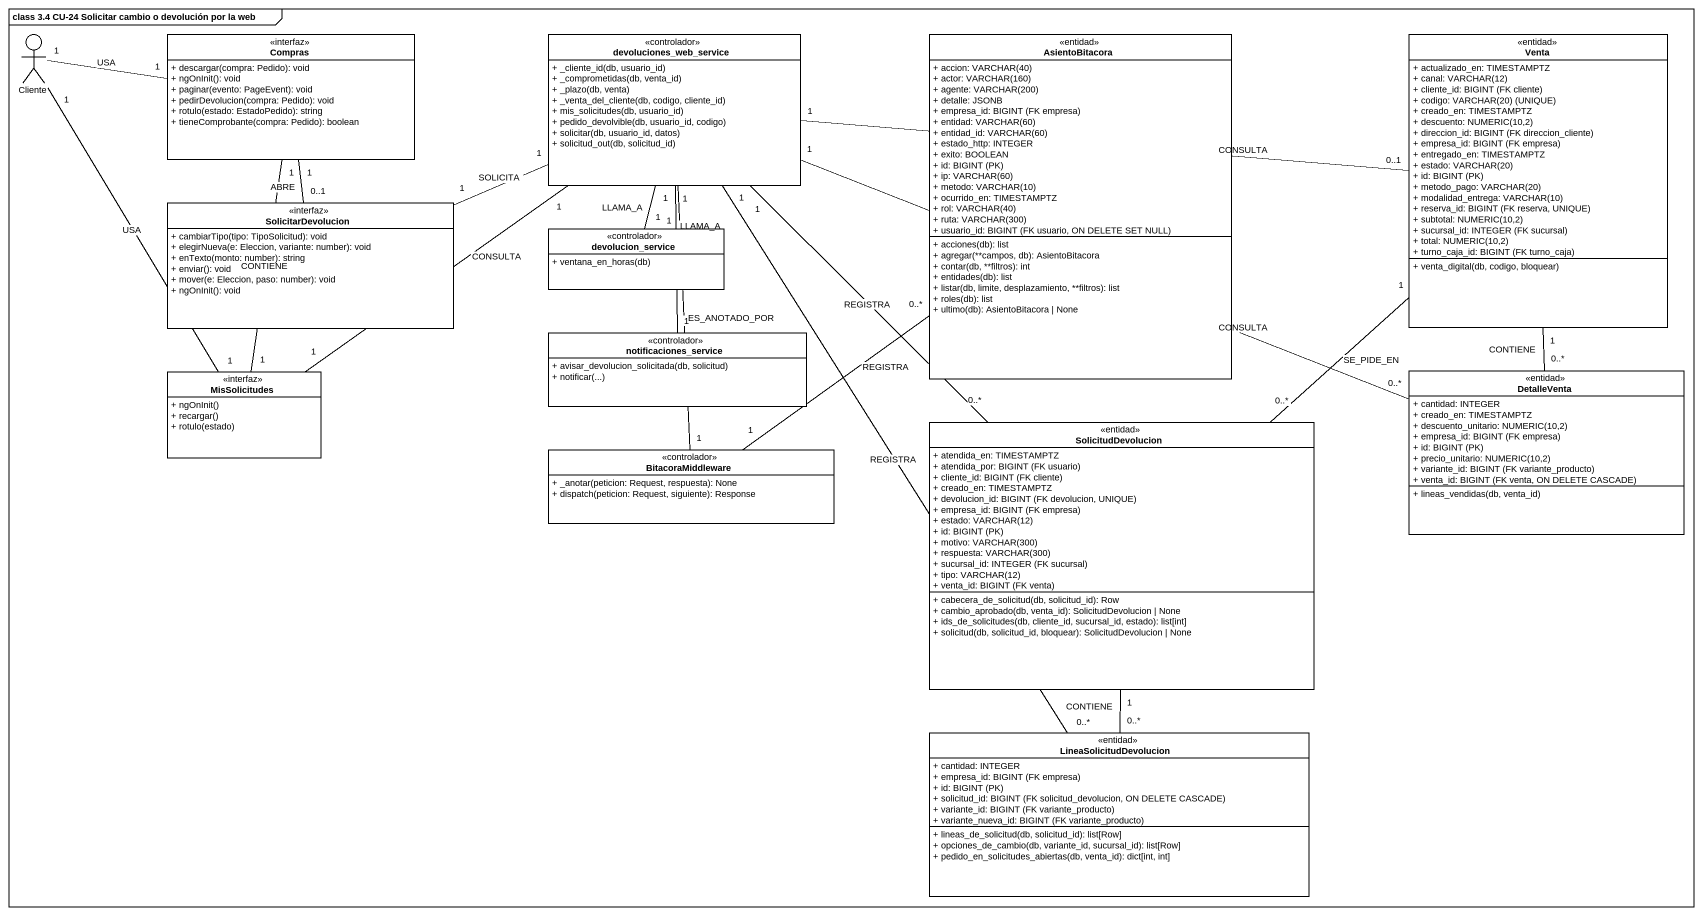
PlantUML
@startuml
mainframe class 3.4 CU-24 Solicitar cambio o devolución por la web
allowmixing
hide circle
hide empty members
skinparam classAttributeIconSize 0
actor Cliente
class Compras <<interfaz>> {
  + descargar(compra: Pedido): void
  + ngOnInit(): void
  + paginar(evento: PageEvent): void
  + pedirDevolucion(compra: Pedido): void
  + rotulo(estado: EstadoPedido): string
  + tieneComprobante(compra: Pedido): boolean
}
class devoluciones_web_service <<controlador>> {
  + _cliente_id(db, usuario_id)
  + _comprometidas(db, venta_id)
  + _plazo(db, venta)
  + _venta_del_cliente(db, codigo, cliente_id)
  + mis_solicitudes(db, usuario_id)
  + pedido_devolvible(db, usuario_id, codigo)
  + solicitar(db, usuario_id, datos)
  + solicitud_out(db, solicitud_id)
}
class AsientoBitacora <<entidad>> {
  {field} + accion: VARCHAR(40)
  {field} + actor: VARCHAR(160)
  {field} + agente: VARCHAR(200)
  + detalle: JSONB
  {field} + empresa_id: BIGINT (FK empresa)
  {field} + entidad: VARCHAR(60)
  {field} + entidad_id: VARCHAR(60)
  + estado_http: INTEGER
  + exito: BOOLEAN
  {field} + id: BIGINT (PK)
  {field} + ip: VARCHAR(60)
  {field} + metodo: VARCHAR(10)
  + ocurrido_en: TIMESTAMPTZ
  {field} + rol: VARCHAR(40)
  {field} + ruta: VARCHAR(300)
  {field} + usuario_id: BIGINT (FK usuario, ON DELETE SET NULL)
  + acciones(db): list
  + agregar(**campos, db): AsientoBitacora
  + contar(db, **filtros): int
  + entidades(db): list
  + listar(db, limite, desplazamiento, **filtros): list
  + roles(db): list
  + ultimo(db): AsientoBitacora | None
}
class Venta <<entidad>> {
  + actualizado_en: TIMESTAMPTZ
  {field} + canal: VARCHAR(12)
  {field} + cliente_id: BIGINT (FK cliente)
  {field} + codigo: VARCHAR(20) (UNIQUE)
  + creado_en: TIMESTAMPTZ
  {field} + descuento: NUMERIC(10,2)
  {field} + direccion_id: BIGINT (FK direccion_cliente)
  {field} + empresa_id: BIGINT (FK empresa)
  + entregado_en: TIMESTAMPTZ
  {field} + estado: VARCHAR(20)
  {field} + id: BIGINT (PK)
  {field} + metodo_pago: VARCHAR(20)
  {field} + modalidad_entrega: VARCHAR(10)
  {field} + reserva_id: BIGINT (FK reserva, UNIQUE)
  {field} + subtotal: NUMERIC(10,2)
  {field} + sucursal_id: INTEGER (FK sucursal)
  {field} + total: NUMERIC(10,2)
  {field} + turno_caja_id: BIGINT (FK turno_caja)
  + venta_digital(db, codigo, bloquear)
}
class SolicitarDevolucion <<interfaz>> {
  + cambiarTipo(tipo: TipoSolicitud): void
  + elegirNueva(e: Eleccion, variante: number): void
  + enTexto(monto: number): string
  + enviar(): void
  + mover(e: Eleccion, paso: number): void
  + ngOnInit(): void
}
class devolucion_service <<controlador>> {
  + ventana_en_horas(db)
}
class notificaciones_service <<controlador>> {
  + avisar_devolucion_solicitada(db, solicitud)
  + notificar(...)
}
class MisSolicitudes <<interfaz>> {
  + ngOnInit()
  + recargar()
  + rotulo(estado)
}
class DetalleVenta <<entidad>> {
  + cantidad: INTEGER
  + creado_en: TIMESTAMPTZ
  {field} + descuento_unitario: NUMERIC(10,2)
  {field} + empresa_id: BIGINT (FK empresa)
  {field} + id: BIGINT (PK)
  {field} + precio_unitario: NUMERIC(10,2)
  {field} + variante_id: BIGINT (FK variante_producto)
  {field} + venta_id: BIGINT (FK venta, ON DELETE CASCADE)
  + lineas_vendidas(db, venta_id)
}
class SolicitudDevolucion <<entidad>> {
  + atendida_en: TIMESTAMPTZ
  {field} + atendida_por: BIGINT (FK usuario)
  {field} + cliente_id: BIGINT (FK cliente)
  + creado_en: TIMESTAMPTZ
  {field} + devolucion_id: BIGINT (FK devolucion, UNIQUE)
  {field} + empresa_id: BIGINT (FK empresa)
  {field} + estado: VARCHAR(12)
  {field} + id: BIGINT (PK)
  {field} + motivo: VARCHAR(300)
  {field} + respuesta: VARCHAR(300)
  {field} + sucursal_id: INTEGER (FK sucursal)
  {field} + tipo: VARCHAR(12)
  {field} + venta_id: BIGINT (FK venta)
  + cabecera_de_solicitud(db, solicitud_id): Row
  + cambio_aprobado(db, venta_id): SolicitudDevolucion | None
  + ids_de_solicitudes(db, cliente_id, sucursal_id, estado): list[int]
  + solicitud(db, solicitud_id, bloquear): SolicitudDevolucion | None
}
class BitacoraMiddleware <<controlador>> {
  + _anotar(peticion: Request, respuesta): None
  + dispatch(peticion: Request, siguiente): Response
}
class LineaSolicitudDevolucion <<entidad>> {
  + cantidad: INTEGER
  {field} + empresa_id: BIGINT (FK empresa)
  {field} + id: BIGINT (PK)
  {field} + solicitud_id: BIGINT (FK solicitud_devolucion, ON DELETE CASCADE)
  {field} + variante_id: BIGINT (FK variante_producto)
  {field} + variante_nueva_id: BIGINT (FK variante_producto)
  + lineas_de_solicitud(db, solicitud_id): list[Row]
  + opciones_de_cambio(db, variante_id, sucursal_id): list[Row]
  + pedido_en_solicitudes_abiertas(db, venta_id): dict[int, int]
}
Cliente "1" -right- "1" Compras : USA
Cliente "1" -- "1" MisSolicitudes : USA
Compras "1" -- "0..1" SolicitarDevolucion : ABRE
Compras "1" -- "1" MisSolicitudes : CONTIENE
devoluciones_web_service "1" -right- "0..1" Venta : CONSULTA
devoluciones_web_service "1" -- "1" devolucion_service : LLAMA_A
devoluciones_web_service "1" -- "1" notificaciones_service : LLAMA_A
devoluciones_web_service "1" -right- "0..*" DetalleVenta : CONSULTA
devoluciones_web_service "1" -- "0..*" SolicitudDevolucion : REGISTRA
devoluciones_web_service "1" -- "1" BitacoraMiddleware : ES_ANOTADO_POR
devoluciones_web_service "1" -- "0..*" LineaSolicitudDevolucion : REGISTRA
Venta "1" -- "0..*" DetalleVenta : CONTIENE
Venta "1" -- "0..*" SolicitudDevolucion : SE_PIDE_EN
SolicitarDevolucion "1" -right- "1" devoluciones_web_service : SOLICITA
MisSolicitudes "1" -up- "1" devoluciones_web_service : CONSULTA
SolicitudDevolucion "1" -- "0..*" LineaSolicitudDevolucion : CONTIENE
BitacoraMiddleware "1" -up- "0..*" AsientoBitacora : REGISTRA
@enduml
